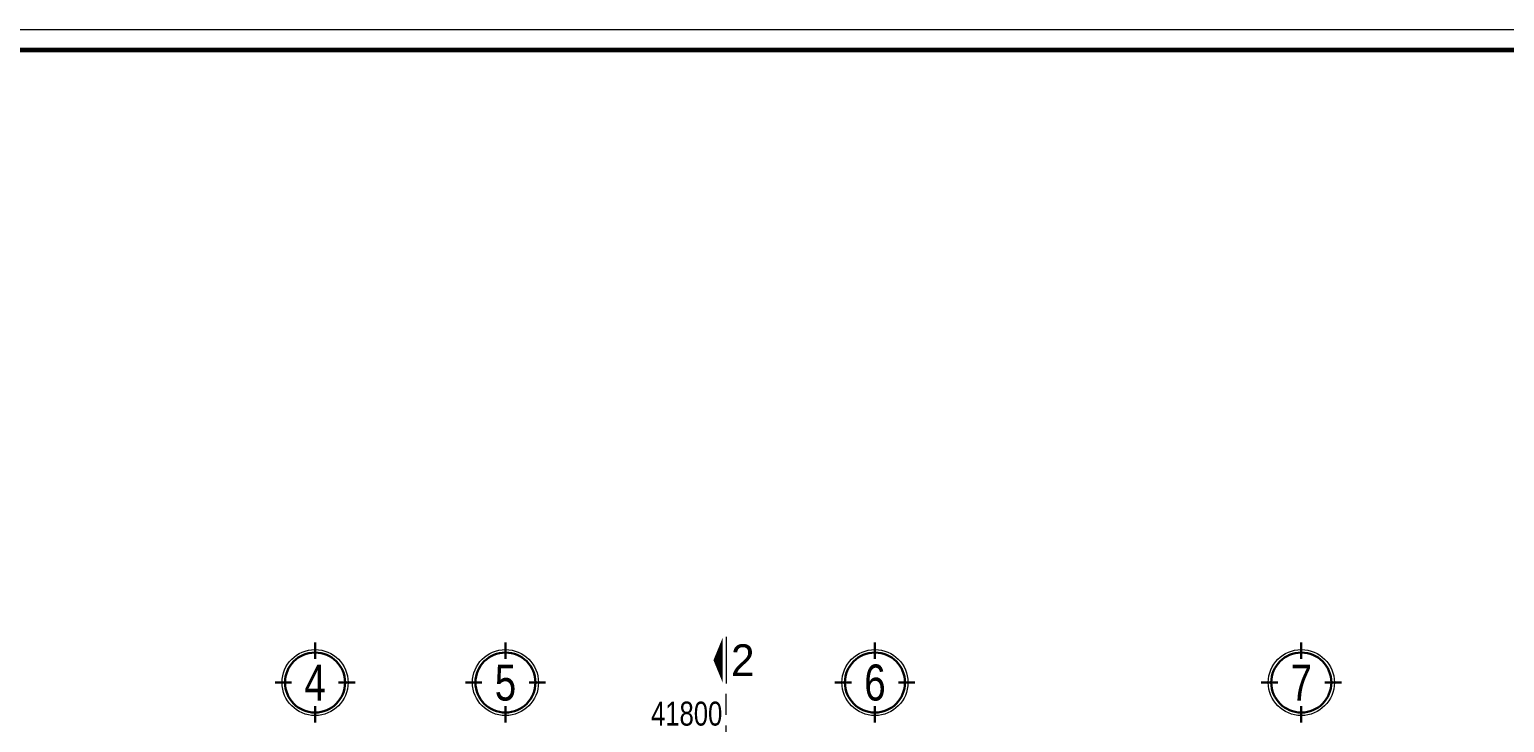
# Model space of a CAD drawing. Header units: millimetres. Extents: x 1109421 to 1726579, y -247837 to 144927.
# Drawn here: x 1559054 to 1579812, y -115591 to -105830 of the extents above; entities that cross this region are included whole.
import ezdxf
from ezdxf.enums import TextEntityAlignment as Align

# ---------------------------------------------------------------- set-up
doc = ezdxf.new("R2010")
doc.units = ezdxf.units.MM
doc.header["$LTSCALE"] = 600
doc.header["$MEASUREMENT"] = 0
doc.linetypes.add('HIDDEN', pattern=[0.375, 0.25, -0.125])
doc.layers.get('0').update_dxf_attribs({"lineweight": 0})
doc.layers.get('Defpoints').update_dxf_attribs({"lineweight": 0})
for name, color, linetype, lineweight in [('dim', 144, 'Continuous', 13), ('Khungten_LCDI', 7, 'Continuous', 25), ('LC ISO', 153, 'Continuous', 13), ('LC Khac', 4, 'Continuous', 9), ('LC MANH DUT', 35, 'HIDDEN', 5), ('LC Text1', 3, 'Continuous', 20), ('thay1', 63, 'Continuous', 18)]:
    doc.layers.add(name, color=color, linetype=linetype, lineweight=lineweight)
doc.styles.add('EG 1', font='VHAVANB.TTF')
doc.styles.add('HOATBIF', font='hoatbif.shx', dxfattribs={"width": 0.8})
doc.styles.add('Khungten', font='VHAVAN.TTF', dxfattribs={"width": 0.9, "height": 5000})
doc.styles.add('LC 1', font='VHAVANB.TTF')
doc.styles.add('Tahoma', font='tahoma.ttf')
doc.styles.add('Title', font='VHBLACK.TTF')
doc.dimstyles.new('1-135', dxfattribs={"dimscale": 135, "dimtxt": 2.5, "dimasz": 0.35, "dimexe": 0.5, "dimexo": 0, "dimgap": 0.8, "dimtad": 1, "dimdec": 0, "dimzin": 0, "dimdsep": 46, "dimtxsty": 'HOATBIF', "dimblk1": 'DOT', "dimblk2": 'DOT', "dimsah": 1, "dimcen": -1, "dimdle": 1, "dimclrd": 256, "dimclre": 256, "dimclrt": 4, "dimadec": 3, "dimazin": 2, "dimtfac": 0.333333, "dimtdec": 0, "dimtix": 1, "dimtmove": 2, "dimatfit": 3, "dimldrblk": 'DOT', "dimfxl": 1, "dimtvp": 0.833333, "dimtolj": 1, "dimtzin": 0, "dimarcsym": 0})

# ---------------------------------------------------------------- blocks, each defined once
blk = doc.blocks.new('A$Cb3b0a436')
at = {"layer": 'Defpoints', "color": 0, "lineweight": 0}
blk.add_lwpolyline([(6.98, 0), (6.98, 297), (426.98, 297), (426.98, 0)], close=True, dxfattribs=at)
at = {"layer": 'Khungten_LCDI', "color": 5, "lineweight": 60}
blk.add_lwpolyline([(18.98, 2), (18.98, 295), (424.98, 295), (424.98, 2)], close=True, dxfattribs=at)
at = {"color": 7, "style": 'Khungten', "width": 0.8}
for tag, p in [('REVISION', (413.97, 41.04)), ('NGAYHT', (414.44, 32.41))]:
    blk.add_attdef(tag, text='', height=2, dxfattribs=at).set_placement(p, align=Align.CENTER)
at = {"layer": 'LC Text1', "style": 'Title', "width": 1.485915}
for tag, p, p2 in [('TENBANVE1', (388.11, 59.64), (422.38, 59.64)), ('TENBANVE2', (388.11, 52.88), (422.38, 52.88))]:
    blk.add_attdef(tag, text='', height=2.5, dxfattribs=at).set_placement(p, p2, align=Align.FIT)
at = {"layer": 'LC Text1', "style": 'Title', "width": 0.7}
blk.add_attdef('SOBANVE', text='', height=2.5, dxfattribs=at).set_placement((414.6, 9.54), align=Align.CENTER)
blk = doc.blocks.new('DOT')
at = {"layer": 'dim'}
for p, q in [((-3, 0), (3, 0)), ((-1, -1), (1, 1))]:
    blk.add_line(p, q, dxfattribs=at)
blk.add_lwpolyline([(0.5, 1), (-1, -0.5), (-0.5, -1), (1, 0.5)], close=True, dxfattribs=at)
blk = doc.blocks.new('*D1336')
at = {"layer": 'Defpoints', "color": 0, "transparency": 16777216}
for p in [(1588152, -115745), (1546352, -118158), (1588152, -118158)]:
    blk.add_point(p, dxfattribs=at)
at = {"layer": 'dim', "lineweight": -2, "transparency": 16777216}
for p, q in [((1546352, -118158), (1546352, -115678)), ((1546399, -115745), (1588105, -115745)), ((1588152, -118158), (1588152, -115678))]:
    blk.add_line(p, q, dxfattribs=at)
at = {"layer": 'dim', "lineweight": -2, "transparency": 16777216, "xscale": 47.25, "yscale": 47.25, "zscale": 47.25, "rotation": 180}
blk.add_blockref('DOT', (1546352, -115745), dxfattribs=at)
at = {"layer": 'dim', "lineweight": -2, "transparency": 16777216, "xscale": 47.25, "yscale": 47.25, "zscale": 47.25}
blk.add_blockref('DOT', (1588152, -115745), dxfattribs=at)
at = {"layer": 'dim', "color": 4, "transparency": 16777216, "insert": (1568302, -115468), "char_height": 337.5, "attachment_point": 5, "style": 'HOATBIF'}
blk.add_mtext('\\A1;41800', dxfattribs=at)
blk = doc.blocks.new('_Dot')
at = {"color": 0, "linetype": 'ByBlock', "lineweight": -2}
blk.add_line((-0.5, 0), (-1, 0), dxfattribs=at)
at = {"color": 0, "linetype": 'ByBlock', "const_width": 0.5}
blk.add_lwpolyline([(-0.25, 0, 1), (0.25, 0, 1)], format="xyb", close=True, dxfattribs=at)
blk = doc.blocks.new('KyHieu TrucDinhVi')
at = {"color": 7, "lineweight": 30}
for p, q in [((0, 2.36), (0, 4)), ((-2.36, 0), (-4, 0)), ((2.36, 0), (4, 0)), ((0, -2.36), (0, -4))]:
    blk.add_line(p, q, dxfattribs=at)
blk.add_circle((0, 0), 3.3)
blk.add_circle((0, 0), 3, dxfattribs=at)
at = {"ltscale": 20, "style": 'Tahoma'}
blk.add_attdef('AA', text='', height=3, dxfattribs=at).set_placement((0, 0), align=Align.MIDDLE_CENTER)
blk = doc.blocks.new('cat11')
at = {"layer": 'LC Khac', "color": 1, "ltscale": 2}
blk.add_line((0, 0), (0, 485), dxfattribs=at)
blk.add_lwpolyline([(-134, 243, 0, 471, 0), (-37, 243, 275, 275, 0)], format="xyseb", dxfattribs=at)
at = {"ltscale": 2, "style": 'LC 1'}
blk.add_attdef('A', text='', height=330, dxfattribs=at).set_placement((179, 243), align=Align.MIDDLE_CENTER)

msp = doc.modelspace()

# ---------------------------------------------------------------- linework, layer by layer
at = {"layer": 'LC MANH DUT', "ltscale": 2}
msp.add_line((1568859.6, -136634.6), (1568859.6, -115040), dxfattribs=at)

# ---------------------------------------------------------------- block references
at = {"xscale": 143.35021493995, "yscale": 143.35021493995, "zscale": 143.35021493995}
msp.add_blockref('A$Cb3b0a436', (1539557.8, -148404.6), dxfattribs=at)
at = {"layer": 'LC ISO'}
ref = msp.add_blockref('KyHieu TrucDinhVi', (1563072.1, -115027.5), dxfattribs=dict(at, xscale=140.8352653944289, yscale=140.8352653944289, zscale=140.8352653944289))
ref.add_attrib('AA', '4', dxfattribs={"layer": '0', "ltscale": 20, "height": 507, "style": 'EG 1', "width": 0.8}).set_placement((1563072.1, -115027.5), align=Align.MIDDLE_CENTER)
ref = msp.add_blockref('KyHieu TrucDinhVi', (1565752.1, -115027.5), dxfattribs=dict(at, xscale=140.8352653944289, yscale=140.8352653944289, zscale=140.8352653944289))
ref.add_attrib('AA', '5', dxfattribs={"layer": '0', "ltscale": 20, "height": 507, "style": 'EG 1', "width": 0.8}).set_placement((1565752.1, -115027.5), align=Align.MIDDLE_CENTER)
ref = msp.add_blockref('KyHieu TrucDinhVi', (1570952.1, -115027.5), dxfattribs=dict(at, xscale=140.8352653944289, yscale=140.8352653944289, zscale=140.8352653944289))
ref.add_attrib('AA', '6', dxfattribs={"layer": '0', "ltscale": 20, "height": 507, "style": 'EG 1', "width": 0.8}).set_placement((1570952.1, -115027.5), align=Align.MIDDLE_CENTER)
ref = msp.add_blockref('KyHieu TrucDinhVi', (1576952.1, -115027.5), dxfattribs=dict(at, xscale=140.8352653944289, yscale=140.8352653944289, zscale=140.8352653944289))
ref.add_attrib('AA', '7', dxfattribs={"layer": '0', "ltscale": 20, "height": 507, "style": 'EG 1', "width": 0.8}).set_placement((1576952.1, -115027.5), align=Align.MIDDLE_CENTER)
at = {"layer": 'thay1'}
ref = msp.add_blockref('cat11', (1568859.6, -114384.6), dxfattribs=dict(at, xscale=-1.35, yscale=1.35, zscale=1.35, rotation=180))
ref.add_attrib('A', '2', dxfattribs={"layer": '0', "ltscale": 2, "height": 445.5, "style": 'LC 1'}).set_placement((1569092.1, -114712.3), align=Align.MIDDLE_CENTER)

# ---------------------------------------------------------------- dimensions: what is measured, and where the dimension line sits
at = {"layer": 'dim'}
dim = msp.add_linear_dim(base=(1588152.1, -115745.1), p1=(1546352.1, -118157.5), p2=(1588152.1, -118157.5), dimstyle='1-135', dxfattribs=at)
dim.commit()
dim.dimension.update_dxf_attribs({"geometry": '*D1336', "text_midpoint": (1568301.7, -115468.4), "dimtype": 160})

doc.saveas('drawing.dxf')
